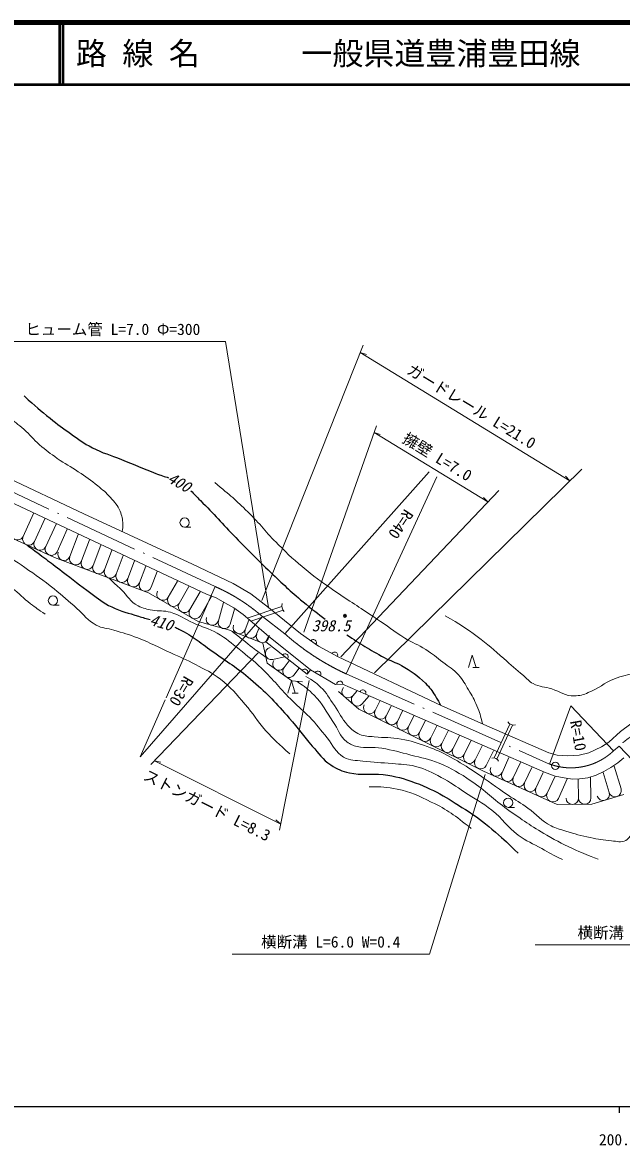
# Model space of a CAD drawing. Units: millimetres, scale not verified. Extents: x 40000 to 680000, y 20000 to 380000.
# Drawn here: x 171764 to 268369, y 198715 to 380000 of the extents above; entities that cross this region are included whole.
import ezdxf
from ezdxf.enums import TextEntityAlignment as Align

# ---------------------------------------------------------------- set-up
doc = ezdxf.new("R2010")
doc.units = ezdxf.units.MM
doc.header["$LTSCALE"] = 1000
doc.header["$PDMODE"] = 32
doc.header["$PDSIZE"] = 500
doc.linetypes.add('DASHED', pattern=[7.5, 6, -1.5])
doc.linetypes.add('LONG_DASHED_DOTTED', pattern=[15.25, 12, -1.5, 0.25, -1.5])
for name, color, linetype, lineweight in [('M-BGD', 7, 'Continuous', 13), ('M-BMK', 2, 'LONG_DASHED_DOTTED', 13), ('M-STR-HTXT', 7, 'Continuous', 13), ('M-TTL', 2, 'Continuous', 140), ('M-TTL-BAND', 7, 'Continuous', 25), ('M-TTL-LINE', 7, 'Continuous', 50)]:
    doc.layers.add(name, color=color, linetype=linetype, lineweight=lineweight)
doc.layers.add('M-TTL-TXT', color=7, linetype='Continuous')
doc.styles.add('ＭＳ ゴシック', font='')
doc.styles.get('ＭＳ ゴシック').set_extended_font_data('MS Gothic')

msp = doc.modelspace()

# ---------------------------------------------------------------- linework, layer by layer
at = {"layer": 'M-BGD'}
for p, q in [((201453, 287738), (156433, 308888)), ((168686, 306844), (181652, 300702)), ((158734, 301922), (176954, 293641)), ((171876, 297047), (173552, 300735)), ((173697, 296219), (175363, 299885)), ((181652, 300702), (199178, 292540)), ((175518, 295392), (177173, 299034)), ((177338, 294564), (178983, 298184)), ((179399, 293784), (180751, 297354)), ((197915, 298528), (198915, 298528)), ((181269, 293076), (182566, 296501)), ((183139, 292367), (184382, 295648)), ((185010, 291659), (186197, 294795)), ((186880, 290950), (188013, 293942)), ((176954, 293641), (192062, 287919)), ((188750, 290242), (189829, 293089)), ((190621, 289534), (191644, 292236)), ((199178, 292540), (205729, 289455)), ((192491, 288825), (193460, 291383)), ((195281, 287221), (196778, 289824)), ((197015, 286224), (198594, 288971)), ((205729, 289455), (208568, 287762)), ((192062, 287919), (200093, 283301)), ((198748, 285227), (200410, 288118)), ((200482, 284230), (202257, 287317)), ((202997, 287134), (201453, 287738)), ((204407, 286328), (202997, 287134)), ((208568, 287762), (211434, 285551)), ((176679, 285936), (177679, 285936)), ((203350, 283432), (204164, 286355)), ((205851, 285489), (204407, 286328)), ((205277, 282896), (205947, 285305)), ((207362, 284414), (205851, 285489)), ((211434, 285551), (216621, 281348)), ((200093, 283301), (204962, 281946)), ((211424, 280956), (207362, 284414)), ((207665, 281971), (208266, 283521)), ((204962, 281946), (210533, 279787)), ((209530, 281248), (209879, 282148)), ((211395, 280526), (211588, 281023)), ((210533, 279787), (211236, 276575)), ((211424, 280956), (211035, 280038)), ((217660, 274818), (211035, 280038)), ((218205, 275518), (211424, 280956)), ((212131, 277162), (214033, 277578)), ((222544, 277635), (239389, 269676)), ((243705, 275871), (244305, 277871)), ((244305, 277871), (244905, 275871)), ((211236, 276575), (215201, 273714)), ((213941, 275856), (214753, 276982)), ((215563, 274686), (216325, 275743)), ((245405, 275871), (244405, 275871)), ((214540, 271748), (215140, 273748)), ((215140, 273748), (215740, 271748)), ((217660, 274818), (218205, 275518)), ((215201, 273714), (216907, 273563)), ((222702, 272021), (225995, 269163)), ((225044, 271313), (225707, 272078)), ((216240, 271748), (215240, 271748)), ((226554, 270002), (227627, 271239)), ((255940, 258967), (227102, 271556)), ((228644, 268964), (229389, 270464)), ((225995, 269163), (246124, 259161)), ((230435, 268074), (231224, 269662)), ((232226, 267184), (233058, 268860)), ((239389, 269676), (247043, 266319)), ((234017, 266294), (234893, 268058)), ((235808, 265404), (236728, 267256)), ((268194, 265547), (269872, 266789)), ((237599, 264514), (238563, 266454)), ((239390, 263624), (240398, 265652)), ((241181, 262734), (242232, 264850)), ((247043, 266319), (256645, 262123)), ((266314, 263801), (268194, 265547)), ((242972, 261844), (244067, 264048)), ((244763, 260954), (245902, 263246)), ((263091, 262089), (265139, 263063)), ((265139, 263063), (266314, 263801)), ((246554, 260064), (247737, 262444)), ((249102, 258903), (250220, 261358)), ((256645, 262123), (257988, 261720)), ((257988, 261720), (259700, 261619)), ((259700, 261619), (261546, 261720)), ((261546, 261720), (263091, 262089)), ((268731, 261317), (267791, 260478)), ((250922, 258074), (252053, 260557)), ((252742, 257245), (253886, 259756)), ((266649, 259739), (265541, 259101)), ((267791, 260478), (266649, 259739)), ((268289, 256280), (267178, 259967)), ((246124, 259161), (257991, 253756)), ((254562, 256416), (255718, 258955)), ((257686, 258329), (255940, 258967)), ((256382, 255587), (257597, 258255)), ((259129, 258061), (257686, 258329)), ((258202, 254758), (259628, 257888)), ((260472, 257859), (259129, 258061)), ((261580, 257893), (260472, 257859)), ((261429, 254794), (261396, 257787)), ((262956, 258094), (261580, 257893)), ((264266, 258497), (262956, 258094)), ((263429, 254816), (263393, 258128)), ((265541, 259101), (264266, 258497)), ((266374, 255703), (265403, 258926)), ((257991, 253756), (263582, 253818)), ((263582, 253818), (268739, 255371)), ((250103, 253303), (251103, 253303))]:
    msp.add_line(p, q, dxfattribs=at)
at = {"layer": 'M-BGD', "linetype": 'DASHED'}
for p, q in [((213605, 285735), (208019, 283854)), ((213820, 285118), (208599, 283361)), ((247811, 261302), (250346, 266772)), ((248279, 261106), (250825, 266597))]:
    msp.add_line(p, q, dxfattribs=at)
at = {"layer": 'M-BGD'}
for points in [[(222544, 277635), (219487, 279327), (216621, 281348)], [(227102, 271556), (223375, 273201), (222267, 273134), (218205, 275518)]]:
    msp.add_lwpolyline(points, dxfattribs=at)
for centre, radius in [((197915, 299278), 750), ((176679, 286686), 750), ((223758, 284212), 100), ((223758, 284212), 80), ((223758, 284212), 60), ((223758, 284212), 40), ((223758, 284212), 20), ((223758, 284212), 20), ((250103, 254053), 750)]:
    msp.add_circle(centre, radius, dxfattribs=at)
for centre, radius, start, end in [((170966, 297461), 1000, 155.55605, 335.55605), ((172786, 296633), 1000, 155.55605, 335.55605), ((174607, 295806), 1000, 155.55605, 335.55605), ((176428, 294978), 1000, 155.55605, 335.55605), ((178463, 294138), 1000, 159.25644, 339.25644), ((180334, 293430), 1000, 159.25644, 339.25644), ((182204, 292721), 1000, 159.25644, 339.25644), ((184074, 292013), 1000, 159.25644, 339.25644), ((185945, 291305), 1000, 159.25644, 339.25644), ((187815, 290596), 1000, 159.25644, 339.25644), ((189685, 289888), 1000, 159.25644, 339.25644), ((191556, 289180), 1000, 159.25644, 339.25644), ((194414, 287720), 1000, 150.1011, 330.1011), ((196148, 286723), 1000, 150.1011, 330.1011), ((197881, 285726), 1000, 150.1011, 330.1011), ((199615, 284729), 1000, 150.1011, 330.1011), ((214825, 285814), 1222, 161.97024, 225.62874), ((202387, 283700), 1000, 164.44543, 344.44543), ((204314, 283164), 1000, 164.44543, 344.44543), ((206733, 282332), 1000, 158.82426, 338.82426), ((208598, 281609), 1000, 158.82426, 338.82426), ((210463, 280887), 1000, 158.82426, 338.82426), ((218665, 279907), 500, 324.82528, 144.82528), ((211917, 278139), 1000, 102.33909, 282.33909), ((214126, 277603), 500, 321.76617, 141.76617), ((222107, 277877), 500, 331.03234, 151.03234), ((213130, 276441), 1000, 144.18884, 324.18884), ((214752, 275271), 1000, 144.18884, 324.18884), ((217268, 275128), 500, 321.76617, 141.76617), ((219407, 274813), 500, 329.59658, 149.59658), ((222950, 273176), 500, 3.46823, 183.46823), ((224288, 271969), 1000, 139.04449, 319.04449), ((226644, 271758), 500, 336.18135, 156.18135), ((225799, 270658), 1000, 139.04449, 319.04449), ((227748, 269409), 1000, 153.57659, 333.57659), ((229539, 268519), 1000, 153.57659, 333.57659), ((231330, 267629), 1000, 153.57659, 333.57659), ((233121, 266739), 1000, 153.57659, 333.57659), ((250923, 267606), 1014, 207.89053, 289.214), ((234912, 265849), 1000, 153.57659, 333.57659), ((236703, 264959), 1000, 153.57659, 333.57659), ((238494, 264069), 1000, 153.57659, 333.57659), ((240285, 263179), 1000, 153.57659, 333.57659), ((242076, 262289), 1000, 153.57659, 333.57659), ((243868, 261399), 1000, 153.57659, 333.57659), ((247731, 260452), 854, 19.79425, 107.07564), ((245659, 260509), 1000, 153.57659, 333.57659), ((248192, 259318), 1000, 155.51086, 335.51086), ((250012, 258489), 1000, 155.51086, 335.51086), ((251832, 257660), 1000, 155.51086, 335.51086), ((253652, 256831), 1000, 155.51086, 335.51086), ((255472, 256002), 1000, 155.51086, 335.51086), ((265416, 255415), 1000, 196.76255, 16.76255), ((267331, 255991), 1000, 196.76255, 16.76255), ((257292, 255173), 1000, 155.51086, 335.51086), ((260429, 254783), 1000, 180.63659, 0.63659), ((262429, 254805), 1000, 180.63659, 0.63659)]:
    msp.add_arc(centre, radius, start, end, dxfattribs=at)
for points, knots in [([(158220, 326083), (158910, 324874), (159159, 324481), (159892, 323548), (160812, 322377), (161443, 321805), (162588, 320852), (163814, 319831), (164656, 319466), (165986, 318587), (167332, 317697), (168128, 317261), (169438, 316321), (170462, 315587), (171023, 315154), (171973, 314326), (173017, 313415), (173467, 312759), (174508, 311845), (175569, 310914), (176211, 310444), (177366, 309634), (178653, 308731), (179465, 308361), (180764, 307476), (182011, 306627), (182726, 306168), (183892, 305211), (184734, 304521), (185238, 304154), (185942, 303323), (186626, 302516), (187118, 302096), (187506, 301112), (187813, 300332), (187924, 299847), (187937, 299009), (187945, 298540), (187940, 298345), (187860, 297810)], [0, 0, 0, 0, 1, 1, 1, 2, 2, 2, 3, 3, 3, 4, 4, 4, 5, 5, 5, 6, 6, 6, 7, 7, 7, 8, 8, 8, 9, 9, 9, 10, 10, 10, 11, 11, 11, 12, 12, 12, 13, 13, 13, 13]), ([(214885, 261924), (212983, 263616), (212400, 264134), (210978, 265716), (209568, 267285), (209045, 268388), (207646, 269967), (206183, 271618), (205422, 272633), (203682, 273989), (202246, 275108), (201269, 275493), (199660, 276345), (198143, 277148), (197253, 277519), (195696, 278241), (193618, 279203), (192487, 279823), (190353, 280654), (188878, 281227), (188018, 281457), (186504, 281917), (185389, 282257), (184661, 282178), (183631, 282722), (182210, 283472), (181743, 284371), (180529, 285422), (179097, 286661), (178335, 287405), (176852, 288582), (175066, 289999), (174008, 290720), (172141, 292029), (170540, 293151), (169590, 293702), (168004, 294844), (165488, 296658), (164295, 297966), (161742, 299728), (160066, 300884), (159110, 301519), (157318, 302485), (155608, 303407), (154592, 303859), (152722, 304381), (151492, 304725), (150776, 305070), (149505, 304956), (147539, 304779), (146519, 304134), (144736, 303290), (142412, 302188), (141342, 301151), (139163, 299785), (137410, 298686), (136861, 298342), (134672, 296976)], [0, 0, 0, 0, 1, 1, 1, 2, 2, 2, 3, 3, 3, 4, 4, 4, 5, 5, 5, 6, 6, 6, 7, 7, 7, 8, 8, 8, 9, 9, 9, 10, 10, 10, 11, 11, 11, 12, 12, 12, 13, 13, 13, 14, 14, 14, 15, 15, 15, 16, 16, 16, 17, 17, 17, 18, 18, 18, 19, 19, 19, 19]), ([(245968, 266791), (245619, 268143), (245509, 268581), (245053, 269669), (244613, 270720), (244287, 271277), (243705, 272257), (243124, 273237), (242853, 273841), (242087, 274684), (241231, 275627), (240557, 275952), (239552, 276734), (238495, 277557), (237925, 278053), (236801, 278783), (235537, 279605), (234684, 279820), (233404, 280617), (231578, 281754), (230653, 282539), (228873, 283745), (226382, 285433), (224929, 286293), (222455, 288006), (220484, 289371), (219348, 290100), (217493, 291620), (215659, 293122), (214699, 294049), (213017, 295719), (211017, 297703), (210123, 299035), (208109, 301004), (206113, 302955), (205364, 303583), (202769, 305750)], [0, 0, 0, 0, 1, 1, 1, 2, 2, 2, 3, 3, 3, 4, 4, 4, 5, 5, 5, 6, 6, 6, 7, 7, 7, 8, 8, 8, 9, 9, 9, 10, 10, 10, 11, 11, 11, 12, 12, 12, 12]), ([(160121, 294781), (160695, 294405), (161306, 294006), (162029, 293580), (163548, 292686), (164371, 292139), (165878, 291225), (167514, 290233), (168524, 289820), (170072, 288697), (171310, 287799), (171842, 287092), (173060, 286169), (173958, 285488), (174276, 285262), (175415, 284503)], [0, 0, 0, 0, 1, 1, 1, 2, 2, 2, 3, 3, 3, 4, 4, 4, 5, 5, 5, 5]), ([(258836, 244861), (257219, 245704), (256795, 245928), (255503, 246642), (254007, 247468), (253081, 247802), (251712, 248825), (249881, 250194), (249254, 251429), (247460, 252847), (245834, 254132), (244777, 254651), (243036, 255777), (241588, 256713), (240835, 257342), (239302, 258132), (237738, 258938), (236869, 259473), (235165, 259913), (233721, 260287), (232858, 260224), (231374, 260373), (229536, 260557), (228493, 260527), (226663, 260775), (225437, 260941), (224643, 260810), (223560, 261407), (222166, 262176), (221948, 263296), (220917, 264510), (219794, 265832), (219256, 266656), (218045, 267899), (217036, 268934), (216375, 269414), (215344, 270427), (213296, 272442), (212387, 273807), (210289, 275770), (208952, 277021), (208158, 277674), (206727, 278815), (205383, 279887), (204655, 280544), (203165, 281400), (201744, 282217), (200808, 282391), (199315, 283066), (197870, 283721), (197158, 284336), (195638, 284790), (194534, 285120), (193838, 284904), (192708, 285135), (191790, 285322), (191238, 285384), (190410, 285824), (189093, 286525), (188735, 287440), (187653, 288467), (186878, 289202), (186633, 289433), (185663, 290342)], [0, 0, 0, 0, 1, 1, 1, 2, 2, 2, 3, 3, 3, 4, 4, 4, 5, 5, 5, 6, 6, 6, 7, 7, 7, 8, 8, 8, 9, 9, 9, 10, 10, 10, 11, 11, 11, 12, 12, 12, 13, 13, 13, 14, 14, 14, 15, 15, 15, 16, 16, 16, 17, 17, 17, 18, 18, 18, 19, 19, 19, 20, 20, 20, 21, 21, 21, 21]), ([(239930, 284231), (242420, 282757), (243177, 282325), (245107, 280887), (246847, 279591), (247718, 278734), (249368, 277327), (250618, 276261), (251295, 275637), (252550, 274577), (253156, 274065), (253404, 273634), (254114, 273282), (255214, 272738), (255959, 272771), (257135, 272419), (258552, 271995), (259270, 271244), (260748, 271287), (261657, 271313), (262171, 271483), (263013, 271826), (264733, 272525), (265496, 273350), (267220, 274037), (268530, 274559), (269323, 274759), (270726, 274900), (271963, 275025), (272679, 274980), (273908, 274792), (275396, 274565), (276263, 274344), (277576, 273606), (278458, 273109), (278752, 272543), (279409, 271772), (280312, 270714), (280554, 270209), (281349, 268787)], [0, 0, 0, 0, 1, 1, 1, 2, 2, 2, 3, 3, 3, 4, 4, 4, 5, 5, 5, 6, 6, 6, 7, 7, 7, 8, 8, 8, 9, 9, 9, 10, 10, 10, 11, 11, 11, 12, 12, 12, 13, 13, 13, 13]), ([(205592, 281701), (206993, 280572), (207356, 280276), (208508, 279390), (209487, 278636), (209806, 278397), (211036, 277487)], [0, 0, 0, 0, 1, 1, 1, 2, 2, 2, 2]), ([(275712, 256271), (275050, 255841), (274454, 255362), (273716, 254685), (272630, 253691), (272244, 252916), (271418, 251698), (270853, 250866), (270700, 250300), (270154, 249457), (269761, 248851), (269705, 248292), (269062, 247963), (268263, 247554), (267660, 247841), (266764, 247906), (265406, 248004), (264650, 248148), (263317, 248423), (261771, 248742), (260922, 249002), (259410, 249457), (258452, 249745), (257890, 249867), (256997, 250319), (255355, 251150), (254775, 252143), (253263, 253191), (252050, 254032), (251328, 254437), (250103, 255260), (248015, 256662), (246926, 257566), (244817, 258937), (243272, 259941), (242419, 260534), (240796, 261407), (239363, 262178), (238532, 262573), (237004, 263131), (235403, 263715), (234482, 264008), (232810, 264337), (231153, 264663), (230176, 264473), (228501, 264682), (227575, 264797), (227004, 264718), (226145, 265084), (225262, 265461), (224850, 265878), (224192, 266578), (223173, 267662), (222930, 268526), (222066, 269738), (221220, 270926), (220893, 271730), (219826, 272725), (218992, 273503), (218590, 273780), (217470, 274449)], [0, 0, 0, 0, 1, 1, 1, 2, 2, 2, 3, 3, 3, 4, 4, 4, 5, 5, 5, 6, 6, 6, 7, 7, 7, 8, 8, 8, 9, 9, 9, 10, 10, 10, 11, 11, 11, 12, 12, 12, 13, 13, 13, 14, 14, 14, 15, 15, 15, 16, 16, 16, 17, 17, 17, 18, 18, 18, 19, 19, 19, 20, 20, 20, 20]), ([(216064, 273638), (217373, 272737), (217812, 272372), (218792, 271404), (220245, 269968), (220666, 268827), (221837, 267152), (222724, 265882), (222860, 264837), (224077, 263878), (224637, 263436), (225048, 263290), (225743, 263131), (227257, 262785), (228176, 263097), (229707, 262843), (231571, 262535), (232589, 262222), (234419, 261752), (236207, 261292), (237258, 261153), (238957, 260430), (241083, 259526), (242211, 258847), (244128, 257558), (246542, 255934), (247622, 254654), (249988, 252962), (252388, 251245), (253764, 250320), (256308, 248825), (258090, 247778), (259136, 247266), (261019, 246412), (262393, 245789), (262868, 245588), (264581, 244918)], [0, 0, 0, 0, 1, 1, 1, 2, 2, 2, 3, 3, 3, 4, 4, 4, 5, 5, 5, 6, 6, 6, 7, 7, 7, 8, 8, 8, 9, 9, 9, 10, 10, 10, 11, 11, 11, 12, 12, 12, 12]), ([(227697, 256639), (229721, 256630), (230454, 256578), (232178, 256236), (234435, 255789), (235619, 255164), (237693, 254168), (240409, 252865), (241342, 252058), (244128, 249917)], [0, 0, 0, 0, 1, 1, 1, 2, 2, 2, 3, 3, 3, 3])]:
    msp.add_open_spline(points, degree=3, knots=knots, dxfattribs=at)
at = {"layer": 'M-BGD', "lineweight": 25}
for points, knots in [([(172027, 319719), (174002, 317952), (174537, 317452), (176234, 316106), (177495, 315105), (178203, 314545), (179524, 313625), (180861, 312692), (181586, 312118), (183029, 311359), (184778, 310441), (185891, 310213), (187722, 309472), (189894, 308592), (191103, 308082), (193277, 307207), (194052, 306894), (194696, 306707), (195319, 306501)], [0, 0, 0, 0, 1, 1, 1, 2, 2, 2, 3, 3, 3, 4, 4, 4, 5, 5, 5, 6, 6, 6, 6]), ([(198936, 304406), (199413, 303937), (199840, 303431), (200450, 302838), (202769, 300584), (203903, 299160), (206167, 296851), (208336, 294639), (209531, 293377), (211776, 291242), (213776, 289341), (214879, 288251), (217008, 286496), (218391, 285356), (219456, 284506), (220577, 283664)], [0, 0, 0, 0, 1, 1, 1, 2, 2, 2, 3, 3, 3, 4, 4, 4, 5, 5, 5, 5]), ([(172459, 295683), (175243, 293606), (175949, 293082), (178173, 291397), (179973, 290034), (180930, 289202), (182769, 287892), (184062, 286972), (184737, 286357), (186159, 285652), (187755, 284860), (188778, 284721), (190468, 284158), (191155, 283929), (191773, 283760), (192357, 283612)], [0, 0, 0, 0, 1, 1, 1, 2, 2, 2, 3, 3, 3, 4, 4, 4, 5, 5, 5, 5]), ([(196351, 282380), (196549, 282291), (196751, 282195), (196960, 282090), (199387, 280863), (200537, 279804), (202763, 278241), (205230, 276507), (206682, 275613), (208967, 273644), (211420, 271532), (212614, 270141), (214770, 267727), (216299, 266014), (216984, 264908), (218504, 263188), (219608, 261940), (220106, 261068), (221492, 260143), (222546, 259440), (223240, 259144), (224479, 258879), (226567, 258433), (227818, 258851), (229937, 258592), (232007, 258339), (233152, 257991), (235108, 257271), (238726, 255937), (240529, 254627), (243783, 252559), (245552, 251435), (246436, 250640), (248035, 249285), (249525, 248021), (250014, 247551), (251712, 245895)], [0, 0, 0, 0, 1, 1, 1, 2, 2, 2, 3, 3, 3, 4, 4, 4, 5, 5, 5, 6, 6, 6, 7, 7, 7, 8, 8, 8, 9, 9, 9, 10, 10, 10, 11, 11, 11, 12, 12, 12, 12]), ([(224074, 281164), (226265, 279654), (227657, 278799), (230114, 277489), (231161, 276930), (231823, 276765), (232864, 276195), (234517, 275290), (235391, 274643), (236748, 273336), (237461, 272649), (237783, 272178), (238312, 271340), (238684, 270751), (238812, 270523), (239175, 269777)], [0, 0, 0, 0, 1, 1, 1, 2, 2, 2, 3, 3, 3, 4, 4, 4, 5, 5, 5, 5])]:
    msp.add_open_spline(points, degree=3, knots=knots, dxfattribs=at)
at = {"layer": 'M-BGD'}
msp.add_point((223758, 284212), dxfattribs=at)
at = {"layer": 'M-BMK'}
for p, q in [((151335, 312977), (202849, 288933)), ((210476, 284085), (214096, 281306)), ((223985, 274842), (256755, 260299)), ((267096, 262432), (267976, 263193))]:
    msp.add_line(p, q, dxfattribs=at)
at = {"layer": 'M-BMK', "linetype": 'Continuous'}
msp.add_circle((257693, 260005), 600, dxfattribs=at)
at = {"layer": 'M-BMK'}
for centre, radius, start, end in [((190754, 261479), 30000, 48.89742, 66.22305), ((240684, 311190), 40000, 228.33928, 245.32387), ((278290, 252301), 15000, 84.45493, 133.43808), ((260210, 269683), 10000, 249.78575, 313.52193)]:
    msp.add_arc(centre, radius, start, end, dxfattribs=at)
at = {"layer": 'M-STR-HTXT'}
for p, q in [((204499, 328504), (168161, 328504)), ((211434, 285551), (204499, 328504)), ((210372, 286711), (226726, 327922)), ((226241, 326701), (260051, 306034)), ((226241, 326701), (227225, 326392)), ((217159, 281595), (228854, 314904)), ((228474, 313821), (246824, 302604)), ((228474, 313821), (229457, 313513)), ((214096, 281306), (237361, 307454)), ((223985, 274842), (238597, 306646)), ((228541, 275016), (261954, 307908)), ((260051, 306034), (259328, 306769)), ((223111, 277627), (248589, 304462)), ((246824, 302604), (246102, 303339)), ((202849, 288933), (194946, 270995)), ((210476, 284085), (190754, 261479)), ((209757, 278234), (192484, 260220)), ((218023, 273792), (213212, 249610)), ((194798, 270659), (190754, 261479)), ((256755, 260299), (260210, 269683)), ((267096, 262432), (260210, 269683)), ((267976, 263193), (278290, 252301)), ((193075, 260837), (213410, 250607)), ((193075, 260837), (194081, 260611)), ((246401, 258616), (237394, 229622)), ((213410, 250607), (212629, 251280)), ((290570, 231103), (254420, 231103)), ((237394, 229622), (205562, 229622))]:
    msp.add_line(p, q, dxfattribs=at)
at = {"layer": 'M-TTL'}
msp.add_line((680000, 380000), (40000, 380000), dxfattribs=at)
at = {"layer": 'M-TTL-BAND'}
for p, q in [((40000, 205000), (579000, 205000)), ((268000, 205000), (268000, 204000))]:
    msp.add_line(p, q, dxfattribs=at)
at = {"layer": 'M-TTL-LINE'}
for p, q in [((177750, 380000), (177750, 370000)), ((178250, 380000), (178250, 370000)), ((40000, 370000), (680000, 370000))]:
    msp.add_line(p, q, dxfattribs=at)

# ---------------------------------------------------------------- texts
at = {"layer": 'M-BGD', "style": 'ＭＳ ゴシック', "oblique": 15}
for s, rotation, p in [('400', 330.37, (197064, 305777)), ('410', 343.886, (194176, 283152))]:
    msp.add_text(s, height=1833, rotation=rotation, dxfattribs=at).set_placement(p, align=Align.MIDDLE_CENTER)
msp.add_text('398.5', height=1833, dxfattribs=at).set_placement((221530, 281164), align=Align.BOTTOM_CENTER)
at = {"layer": 'M-STR-HTXT', "style": 'ＭＳ ゴシック'}
for s, p in [('ヒューム管 L=7.0 Φ=300', (186330, 329004)), ('横断溝 L=5.0 W=0.4', (272495, 231603)), ('横断溝 L=6.0 W=0.4', (221478, 230122))]:
    msp.add_text(s, height=1833, dxfattribs=at).set_placement(p, align=Align.BOTTOM_CENTER)
for s, rotation, p in [('ガードレール L=21.0', 328.564, (243407, 316794)), ('擁壁 L=7.0', 328.564, (237910, 308639)), ('ストンガード L=8.3', 333.295, (200874, 252324))]:
    msp.add_text(s, height=1833, rotation=rotation, dxfattribs=at).set_placement(p, align=Align.BOTTOM_CENTER)
for s, rotation, p in [('R=40', 236.622, (234919, 300589)), ('R=30', 239.575, (199449, 273726)), ('R=10', 280.269, (261844, 267517))]:
    msp.add_text(s, height=1833, rotation=rotation, dxfattribs=at).set_placement(p, align=Align.TOP_LEFT)
at = {"layer": 'M-TTL-BAND', "style": 'ＭＳ ゴシック'}
msp.add_text('200.0', height=1833, dxfattribs=at).set_placement((267844, 198195), align=Align.BOTTOM_CENTER)
at = {"layer": 'M-TTL-TXT', "style": 'ＭＳ ゴシック'}
for s, p in [('路 線 名', (180380, 375000)), ('一般県道豊浦豊田線', (216734, 375000))]:
    msp.add_text(s, height=3666, dxfattribs=at).set_placement(p, align=Align.MIDDLE_LEFT)

doc.saveas('drawing.dxf')
